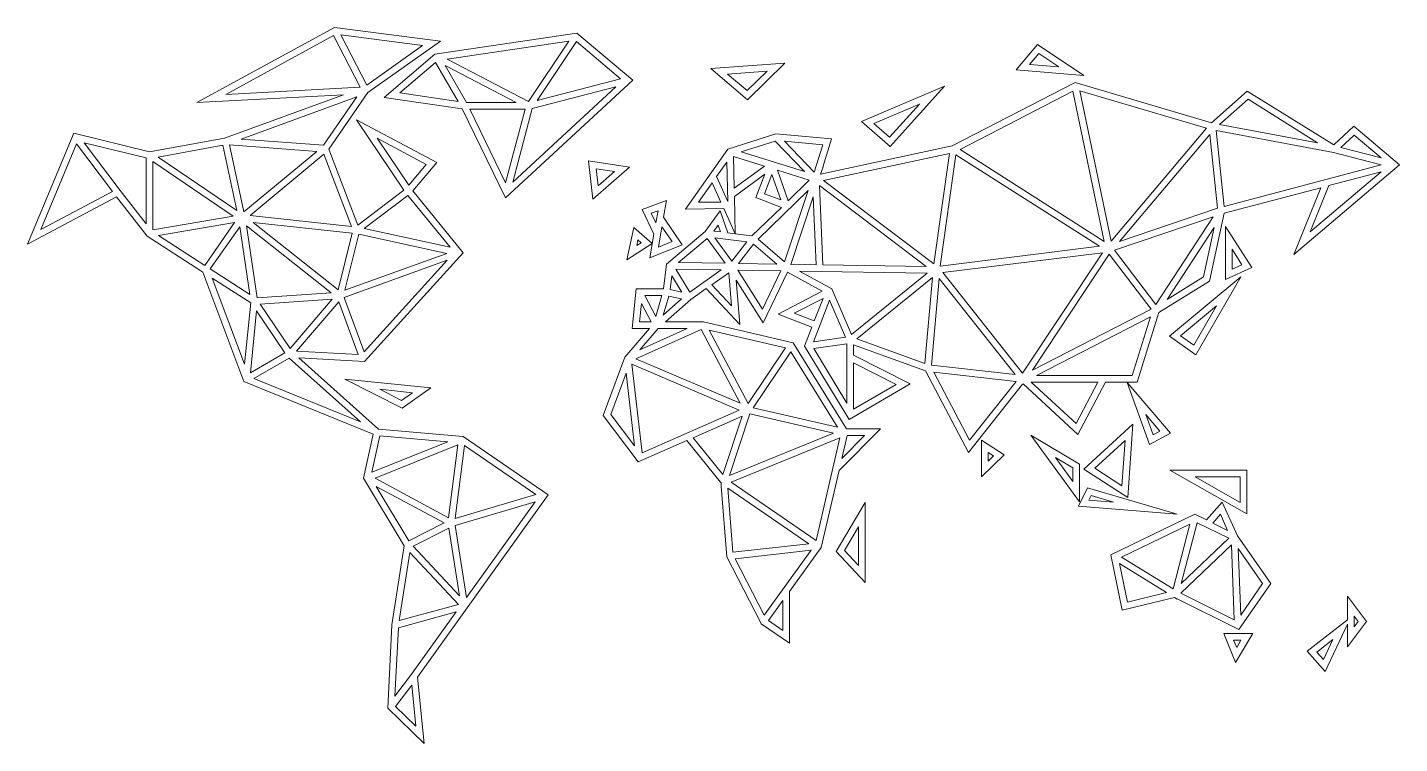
# Model space of a CAD drawing. Header units: inches. Extents: x 3 to 294, y -181 to -29.
import ezdxf

# ---------------------------------------------------------------- set-up
doc = ezdxf.new("R2010")
doc.units = ezdxf.units.IN
doc.header["$MEASUREMENT"] = 0
doc.layers.add('Layer 2', color=7, linetype='Continuous')

msp = doc.modelspace()

# ---------------------------------------------------------------- linework, layer by layer
at = {"layer": 'Layer 2', "color": 179, "lineweight": 5, "true_color": 0x1c1c1b}
for points in [[(95.23, -116.09), (77.29, -114.52), (60.45, -99.43), (74.32, -100.21), (95.21, -77.16), (84.55, -64.04), (89.62, -58.06), (72.64, -48.97), (82.67, -63.88), (72.95, -71.29), (66.78, -55.22), (75.06, -43.23), (90.4, -32.3), (67.95, -29.42), (38.83, -45.34), (69.86, -43.69), (44.67, -52.87), (28.81, -55.8), (12.74, -51.85), (2.93, -75.37), (21.79, -65.29), (28.31, -73.64), (39.67, -81), (39.67, -81), (40.09, -81.27), (48.76, -104.41), (76.18, -115.63), (74.15, -124.93), (82.72, -139.27), (80.14, -155.96), (79.24, -173.64), (86.97, -181.15), (85.58, -167.09), (113.26, -128.48), (95.23, -116.09)], [(67.79, -31.12), (73.42, -42.08), (44.95, -43.6), (67.79, -31.12)], [(86.64, -33.24), (74.8, -41.68), (69.33, -31.02), (86.64, -33.24)], [(78.5, -44.25), (95.05, -46.69), (104.19, -65.55), (131.15, -40.61), (119.29, -30.63), (89.26, -35.07), (78.5, -44.25)], [(109.07, -45.13), (91.82, -36.12), (117.61, -32.31), (109.07, -45.13)], [(110.92, -44.9), (119.23, -32.42), (128.59, -40.29), (110.92, -44.9)], [(216.93, -33.06), (212.35, -38.42), (226.69, -39.64), (216.93, -33.06)], [(89.38, -36.83), (94.18, -45.14), (81.78, -43.3), (89.38, -36.83)], [(95.93, -45.34), (91.39, -37.49), (106.43, -45.34), (95.93, -45.34)], [(163.4, -36.99), (147.7, -38.13), (155.44, -44.73), (163.4, -36.99)], [(217.18, -34.93), (221.4, -37.78), (215.21, -37.25), (217.18, -34.93)], [(151.24, -39.29), (159.64, -38.68), (155.38, -42.82), (151.24, -39.29)], [(109.88, -46.63), (127.54, -42.02), (105.72, -62.21), (109.88, -46.63)], [(293.59, -58.53), (283.92, -50.34), (279.67, -54.33), (261.34, -42.9), (253.73, -49.63), (224.84, -41.1), (198.83, -54.54), (170.96, -60.51), (171.48, -58.94), (171.41, -59.01), (173.28, -53.02), (161.44, -51.97), (151.3, -55.19), (142.33, -67.9), (150.43, -67.81), (152.82, -73.14), (151.33, -72.95), (149.69, -68.31), (146.51, -72.63), (138.33, -79.57), (137.67, -84.81), (131.89, -84.81), (131.05, -93.21), (134.67, -93.21), (129.47, -99.3), (124.92, -111.65), (132.3, -121.45), (142.58, -116.93), (149.73, -125.74), (149.85, -125.91), (149.89, -126.61), (151.05, -141.6), (158.27, -155.59), (158.36, -155.75), (164.36, -159.85), (164.36, -148.92), (171.1, -139.6), (174.86, -123.33), (183.65, -114.5), (176.41, -114.5), (165.11, -96.25), (146.14, -91.81), (146.06, -91.8), (138.07, -91.8), (143.44, -87.07), (146.73, -84.77), (153.84, -92.38), (153.04, -82.94), (158.81, -92.03), (163.97, -81.29), (171.29, -85.32), (161.94, -90.16), (169.1, -92.91), (167.55, -96.94), (176.99, -112.5), (189.89, -104.96), (177.94, -98.88), (177.94, -96.65), (193.16, -102.15), (202.27, -119.46), (213.74, -105.01), (213.79, -105.07), (213.87, -104.95), (225.46, -115.65), (231.28, -104.58), (238.01, -104.58), (242.63, -89.82), (253.31, -83.16), (256.42, -68.8), (276.92, -63.38), (271.22, -77.51), (293.59, -58.53)], [(197.18, -41.89), (179.59, -49.33), (185.68, -54.63), (197.18, -41.89)], [(231.04, -74.76), (200.48, -55.28), (224.41, -42.91), (231.04, -74.76)], [(232.47, -74.7), (225.85, -42.87), (252.67, -50.78), (232.47, -74.7)], [(65.64, -54.39), (48.18, -53.1), (72.71, -44.15), (65.64, -54.39)], [(182.22, -49.75), (191.87, -45.67), (185.56, -52.66), (182.22, -49.75)], [(261.49, -44.65), (276.22, -53.84), (255.46, -49.98), (261.49, -44.65)], [(108.38, -46.75), (104.22, -62.37), (96.65, -46.75), (108.38, -46.75)], [(255.06, -67.74), (234.25, -74.78), (253.38, -52.13), (255.06, -67.74)], [(254.71, -51.28), (279.6, -55.9), (289.72, -58.54), (256.44, -67.33), (254.71, -51.28)], [(283.97, -52.23), (289.68, -57.07), (281.17, -54.85), (283.97, -52.23)], [(13.34, -54.09), (20.92, -64.15), (5.76, -72.26), (13.34, -54.09)], [(14.92, -53.84), (28.09, -57.08), (28.09, -71.06), (22.54, -63.95), (14.92, -53.84)], [(47.29, -68.23), (30.61, -56.91), (44.31, -54.37), (47.29, -68.23)], [(48.8, -68.51), (45.75, -54.33), (64.2, -55.7), (48.8, -68.51)], [(76.98, -52.9), (87.42, -58.48), (83.69, -62.87), (76.98, -52.9)], [(167.51, -59.97), (154.09, -55.79), (161.31, -53.49), (167.51, -59.97)], [(169.59, -60.11), (163.33, -53.55), (171.41, -54.27), (169.59, -60.11)], [(29.5, -57.86), (46.5, -69.4), (29.5, -72.28), (29.5, -57.86)], [(71.56, -71.6), (50.08, -69.27), (65.68, -56.3), (71.56, -71.6)], [(121.76, -57.7), (122.73, -65.8), (130.47, -59.03), (121.76, -57.7)], [(148.92, -61.01), (151.09, -57.94), (151.3, -66.31), (148.92, -61.01)], [(159.05, -58.81), (152.64, -63.51), (152.47, -56.76), (159.05, -58.81)], [(194.96, -79.51), (171.56, -61.83), (198.23, -56.12), (194.96, -79.51)], [(196.31, -79.99), (199.61, -56.4), (230.04, -75.8), (196.31, -79.99)], [(123.39, -59.37), (127.26, -59.96), (123.82, -62.97), (123.39, -59.37)], [(152.69, -65.23), (159.16, -60.48), (157.24, -65.49), (162.64, -67.54), (156.41, -73.6), (152.88, -73.15), (152.69, -65.23)], [(162.5, -65.98), (159.06, -64.67), (160.64, -60.56), (162.5, -65.98)], [(164.06, -66.16), (161.83, -59.68), (168.56, -61.78), (164.06, -66.16)], [(289.67, -60.01), (274.67, -72.74), (278.62, -62.93), (289.67, -60.01)], [(145.08, -66.46), (147.98, -62.35), (149.8, -66.41), (145.08, -66.46)], [(171.45, -79.72), (170.68, -62.93), (193.34, -80.06), (171.45, -79.72)], [(83.51, -65.01), (92.46, -76.01), (74.27, -72.05), (83.51, -65.01)], [(134.76, -78.27), (141.63, -75.45), (137.7, -69.64), (138.33, -66.09), (133.13, -68.01), (135.64, -73.22), (134.76, -78.27)], [(168.33, -63.98), (163.32, -79.09), (157.71, -74.3), (168.33, -63.98)], [(169.37, -65.3), (170.04, -79.7), (164.63, -79.62), (169.37, -65.3)], [(135.07, -68.79), (136.51, -68.26), (136.06, -70.84), (135.07, -68.79)], [(233.23, -76.61), (254.12, -69.55), (241.99, -88.13), (233.23, -76.61)], [(30.7, -73.51), (46.81, -70.78), (40.48, -79.84), (30.7, -73.51)], [(50.04, -86), (41.67, -80.6), (47.91, -71.66), (50.04, -86)], [(67.26, -85.63), (51.57, -86.69), (49.31, -71.45), (67.26, -85.63)], [(68.72, -84.99), (50.71, -70.76), (71.74, -73.03), (68.72, -84.99)], [(135.27, -75.22), (131.4, -71.79), (129.91, -78.64), (135.27, -75.22)], [(137.35, -71.64), (139.49, -74.8), (136.59, -75.99), (137.35, -71.64)], [(149.25, -71.29), (149.76, -72.75), (148.31, -72.57), (149.25, -71.29)], [(252.06, -82.28), (244.37, -87.07), (254.33, -71.81), (252.06, -82.28)], [(256.69, -71.57), (256.69, -82.86), (262.27, -80.32), (256.69, -71.57)], [(70.14, -85.1), (73.14, -73.25), (91.74, -77.3), (70.14, -85.1)], [(132.26, -74.44), (132.93, -75.03), (132.01, -75.62), (132.26, -74.44)], [(150.7, -79.4), (140.88, -79.25), (146.9, -74.15), (150.7, -79.4)], [(155.34, -74.88), (152.12, -78.96), (148.55, -74.02), (155.34, -74.88)], [(156.76, -75.35), (161.71, -79.57), (153.53, -79.45), (156.76, -75.35)], [(230.64, -77.15), (213.69, -102.67), (196.82, -81.35), (230.64, -77.15)], [(232.11, -77.48), (240.96, -89.11), (215.82, -102.01), (232.11, -77.48)], [(258.1, -76.41), (260.21, -79.71), (258.1, -80.66), (258.1, -76.41)], [(70.12, -86.85), (70.03, -86.63), (70.57, -86.45), (91.86, -78.76), (74.28, -98.15), (70.12, -86.85)], [(143.22, -85.51), (140.26, -80.65), (149.91, -80.8), (143.22, -85.51)], [(158.64, -89.13), (153.39, -80.86), (162.55, -81), (158.64, -89.13)], [(193.54, -81.48), (177.52, -94.51), (173.34, -84.84), (166.48, -81.06), (193.54, -81.48)], [(50.23, -87.8), (48.91, -100.8), (42.07, -82.55), (50.23, -87.8)], [(139.44, -82.02), (141.55, -85.49), (139.07, -84.96), (139.44, -82.02)], [(147.89, -83.95), (151.49, -81.41), (152.09, -88.44), (147.89, -83.95)], [(194.64, -82.4), (193.03, -100.61), (178.65, -95.41), (194.64, -82.4)], [(196.03, -82.63), (212.13, -102.98), (194.42, -100.96), (196.03, -82.63)], [(250.46, -98.76), (259.98, -82.28), (244.89, -94.82), (250.46, -98.76)], [(67.5, -87.03), (58.55, -97.45), (52.24, -88.06), (67.5, -87.03)], [(137.34, -86.22), (136.02, -90.64), (133.7, -86.22), (137.34, -86.22)], [(137.58, -90.35), (138.78, -86.34), (141.49, -86.92), (137.58, -90.35)], [(165.38, -89.97), (171.46, -86.82), (169.61, -91.59), (165.38, -89.97)], [(51.48, -89.45), (57.47, -98.38), (50.15, -102.58), (51.48, -89.45)], [(68.89, -87.58), (72.99, -98.72), (59.95, -97.99), (68.89, -87.58)], [(133, -87.92), (135.03, -91.8), (132.61, -91.8), (133, -87.92)], [(176.22, -95.07), (169.42, -96.01), (172.82, -87.2), (176.22, -95.07)], [(250.01, -96.72), (247.2, -94.73), (254.81, -88.4), (250.01, -96.72)], [(236.97, -103.17), (216.66, -103.17), (240.85, -90.75), (236.97, -103.17)], [(131.84, -99.64), (145.66, -93.42), (153.94, -109.06), (131.84, -99.64)], [(132.67, -97.72), (136.52, -93.21), (137.36, -93.21), (142.69, -93.21), (132.67, -97.72)], [(155.57, -109.12), (147.32, -93.54), (163.51, -97.32), (155.57, -109.12)], [(174.53, -114.14), (156.65, -110.03), (164.64, -98.17), (174.53, -114.14)], [(176.53, -109.02), (169.49, -97.42), (176.53, -96.45), (176.53, -109.02)], [(58.39, -99.48), (73.48, -113), (50.92, -103.77), (58.39, -99.48)], [(130.93, -100.79), (153.72, -110.5), (133.12, -119.55), (130.93, -100.79)], [(186.94, -105.04), (177.94, -110.31), (177.94, -100.46), (186.94, -105.04)], [(82.29, -110.09), (88.36, -105.79), (70.15, -103.91), (82.29, -110.09)], [(129.73, -102.68), (131.53, -118.07), (126.51, -111.42), (129.73, -102.68)], [(202.51, -116.89), (194.9, -102.43), (212.39, -104.43), (202.51, -116.89)], [(225.07, -113.36), (215.54, -104.58), (229.68, -104.58), (225.07, -113.36)], [(82.17, -108.44), (77.55, -106.09), (84.48, -106.81), (82.17, -108.44)], [(240.59, -117.78), (245.06, -115.42), (235.87, -104.65), (240.59, -117.78)], [(143.92, -116.34), (154.33, -111.77), (150.25, -124.15), (143.92, -116.34)], [(173.68, -115.39), (151.67, -124.37), (155.96, -111.32), (173.68, -115.39)], [(241.37, -115.77), (239.81, -111.44), (242.84, -114.99), (241.37, -115.77)], [(91.97, -117.22), (75.87, -123.66), (77.55, -115.96), (91.97, -117.22)], [(175.46, -120.73), (176.58, -115.91), (180.26, -115.91), (175.46, -120.73)], [(225.8, -121.97), (215.49, -115.79), (225.8, -129.95), (225.8, -121.97)], [(236.01, -129.03), (237.09, -113.49), (226.74, -122.98), (236.01, -129.03)], [(92.14, -133.31), (76.56, -124.9), (94.13, -117.88), (92.14, -133.31)], [(95.53, -118.01), (110.65, -128.39), (93.55, -133.43), (95.53, -118.01)], [(169.99, -138.14), (151.99, -125.76), (175.02, -116.37), (169.99, -138.14)], [(205, -124.64), (209.8, -119.98), (205, -116.88), (205, -124.64)], [(234.77, -126.53), (229.03, -122.79), (235.44, -116.92), (234.77, -126.53)], [(206.41, -119.47), (207.55, -120.21), (206.41, -121.31), (206.41, -119.47)], [(224.38, -125.61), (220.71, -120.56), (224.38, -122.76), (224.38, -125.61)], [(261.25, -132.48), (261.25, -123.23), (244.95, -123.23), (261.25, -132.48)], [(259.84, -130.06), (250.29, -124.64), (259.84, -124.64), (259.84, -130.06)], [(76.82, -126.65), (91.2, -134.4), (83.72, -138.2), (76.82, -126.65)], [(152.39, -140.62), (151.33, -127.01), (168.49, -138.81), (152.39, -140.62)], [(227.52, -126.94), (225.56, -130.84), (246.5, -132.52), (227.52, -126.94)], [(93.51, -134.92), (110.5, -129.91), (95.95, -150.21), (93.51, -134.92)], [(180.39, -147.04), (180.39, -130.09), (174.27, -140.45), (180.39, -147.04)], [(228.25, -128.62), (233.02, -130.02), (227.76, -129.6), (228.25, -128.62)], [(256.02, -129.98), (252.7, -133.78), (250.24, -132.58), (232.41, -141.18), (234.85, -152.87), (245.93, -150.19), (246.49, -150.53), (246.51, -150.45), (259.55, -156.98), (266.29, -147.25), (259.24, -137.12), (256.02, -129.98)], [(255.64, -132.56), (257.17, -135.98), (254.01, -134.43), (255.64, -132.56)], [(94.46, -149.85), (84.61, -139.33), (92.17, -135.48), (94.46, -149.85)], [(178.98, -143.45), (176.02, -140.26), (178.98, -135.25), (178.98, -143.45)], [(245.6, -148.34), (234.68, -141.65), (249.17, -134.67), (245.6, -148.34)], [(250.7, -134.38), (257.4, -137.66), (247.35, -147.22), (250.7, -134.38)], [(257.97, -139.06), (258.57, -154.91), (247.26, -149.25), (257.97, -139.06)], [(83.93, -140.67), (94.21, -151.65), (81.7, -155.1), (83.93, -140.67)], [(152.84, -141.99), (168.94, -140.18), (159, -153.92), (152.84, -141.99)], [(259.95, -153.93), (259.42, -139.85), (264.57, -147.25), (259.95, -153.93)], [(235.94, -151.16), (234.24, -143.03), (244.23, -149.15), (235.94, -151.16)], [(162.95, -157.18), (159.9, -155.09), (162.95, -150.87), (162.95, -157.18)], [(282.54, -154.93), (274.01, -161.56), (277.84, -165.9), (282.54, -155.83), (282.54, -160.63), (286.57, -155.27), (282.54, -149.9), (282.54, -154.93)], [(84.29, -166.47), (80.78, -171.11), (81.51, -156.62), (93.78, -153.23), (84.29, -166.47)], [(283.95, -154.13), (284.81, -155.27), (283.95, -156.4), (283.95, -154.13)], [(258.86, -163.94), (262.48, -157.81), (256.35, -157.81), (258.86, -163.94)], [(259.09, -160.78), (258.45, -159.22), (260, -159.22), (259.09, -160.78)], [(277.47, -163.35), (276.06, -161.76), (279.45, -159.12), (277.47, -163.35)], [(80.9, -173.29), (84.33, -168.76), (85.18, -177.45), (80.9, -173.29)]]:
    msp.add_lwpolyline(points, dxfattribs=at)

doc.saveas('drawing.dxf')
